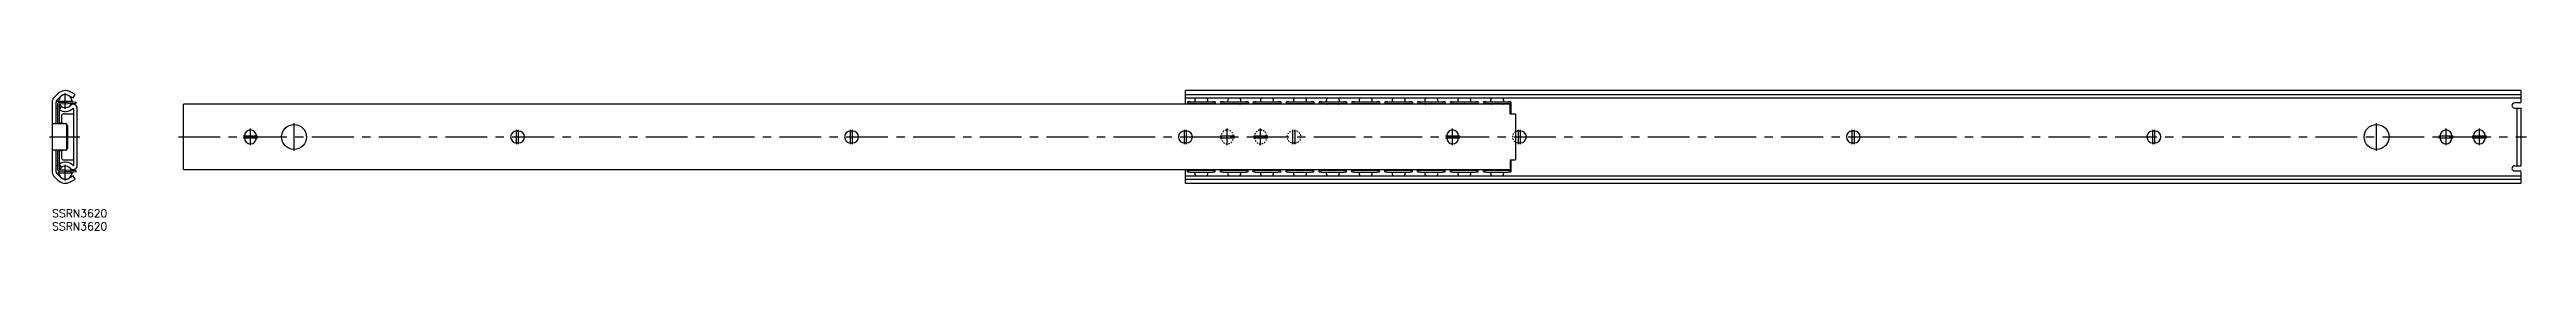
# Model space of a CAD drawing. Extents: x -1 to 941, y -8 to 45.
import ezdxf

# ---------------------------------------------------------------- set-up
doc = ezdxf.new("R2010")
doc.units = 0
doc.header["$LTSCALE"] = 0.5
doc.linetypes.add('CENTER', pattern=[50.8, 31.75, -6.35, 6.35, -6.35])
doc.linetypes.add('DASHED', pattern=[2, 1, -1])
for name, color, linetype in [('MSM_CENTER', 1, 'CENTER'), ('MSM_CONTINUOUS', 7, 'CONTINUOUS'), ('MSM_DASHED', 4, 'DASHED'), ('MSM_PART_NUMBER', 7, 'CONTINUOUS')]:
    doc.layers.add(name, color=color, linetype=linetype)
doc.styles.get("Standard").update_dxf_attribs({"font": 'txt.shx', "height": 3, "bigfont": 'bigfont.shx'})

# ---------------------------------------------------------------- blocks, each defined once
blk = doc.blocks.new('*U33')
at = {"layer": 'MSM_PART_NUMBER'}
blk.add_text('SSRN3620', height=3, dxfattribs=at).set_placement((0, -3))
blk = doc.blocks.new('*U34')
at = {"layer": 'MSM_PART_NUMBER'}
blk.add_text('SSRN3620', height=3, dxfattribs=at).set_placement((0, -8))

msp = doc.modelspace()

# ---------------------------------------------------------------- linework, layer by layer
at = {"layer": 'MSM_CENTER'}
for p, q in [((2, 41.3), (8, 41.3)), ((5, 38.3), (5, 44.31)), ((75.4, 24.5), (75.4, 30.8)), ((92, 22.4), (92, 32.9)), ((176.6, 24.9), (176.6, 30.4)), ((177.4, 24.9), (177.4, 30.4)), ((303.6, 24.9), (303.6, 30.4)), ((304.4, 24.9), (304.4, 30.4)), ((430.6, 24.9), (430.6, 30.4)), ((431.4, 24.9), (431.4, 30.4)), ((446.9, 24.5), (446.9, 30.8)), ((459.6, 24.5), (459.6, 30.8)), ((471.9, 24.9), (471.9, 30.4)), ((472.7, 24.9), (472.7, 30.4)), ((532.6, 24.5), (532.6, 30.8)), ((557.6, 24.9), (557.6, 30.4)), ((558.4, 24.9), (558.4, 30.4)), ((684.6, 24.9), (684.6, 30.4)), ((685.4, 24.9), (685.4, 30.4)), ((798.9, 24.9), (798.9, 30.4)), ((799.7, 24.9), (799.7, 30.4)), ((884, 22.4), (884, 32.9)), ((910.4, 24.5), (910.4, 30.8)), ((923.1, 24.5), (923.1, 30.8)), ((-1, 27.65), (10.55, 27.65)), ((48, 27.65), (941, 27.65)), ((72.65, 28.05), (78.15, 28.05)), ((72.65, 27.25), (78.15, 27.25)), ((444.15, 28.05), (449.65, 28.05)), ((444.15, 27.25), (449.65, 27.25)), ((456.85, 28.05), (462.35, 28.05)), ((456.85, 27.25), (462.35, 27.25)), ((529.85, 28.05), (535.35, 28.05)), ((529.85, 27.25), (535.35, 27.25)), ((907.65, 28.05), (913.15, 28.05)), ((907.65, 27.25), (913.15, 27.25)), ((920.35, 28.05), (925.85, 28.05)), ((920.35, 27.25), (925.85, 27.25)), ((2, 14), (8, 14)), ((5, 11), (5, 17))]:
    msp.add_line(p, q, dxfattribs=at)
at = {"layer": 'MSM_CONTINUOUS'}
for p, q in [((0, 40.93), (0, 14.38)), ((2.17, 44.13), (0.73, 42.7)), ((1.5, 32.65), (1.5, 40.93)), ((2, 38.65), (1.5, 38.65)), ((1.79, 41.64), (3.23, 43.07)), ((2, 39.93), (2, 33.33)), ((2.6, 39.93), (2.6, 33.33)), ((2.6, 38.65), (3, 38.65)), ((3.47, 39.33), (2.61, 38.1)), ((2.76, 40.73), (9, 41.05)), ((9, 40.45), (2.79, 40.13)), ((6.23, 43.48), (7.96, 42.5)), ((8.7, 43.81), (6.96, 44.79)), ((7.96, 42.5), (8.7, 43.81)), ((8.05, 38.53), (8.05, 16.77)), ((9, 41.05), (9, 40.45)), ((9.55, 16.77), (9.55, 38.53)), ((554.5, 40.1), (50, 40.1)), ((50, 15.2), (50, 40.1)), ((939, 45.3), (431, 45.3)), ((431, 40.1), (431, 45.3)), ((431, 43.81), (939, 43.81)), ((431, 42.5), (939, 42.5)), ((431.8, 41), (431.8, 40.1)), ((432.8, 41.05), (441.3, 41.05)), ((432.8, 40.45), (441.3, 40.45)), ((442.3, 41), (442.3, 40.1)), ((444.3, 41), (444.3, 40.1)), ((445.3, 41.05), (453.8, 41.05)), ((445.3, 40.45), (453.8, 40.45)), ((454.8, 41), (454.8, 40.1)), ((456.8, 41), (456.8, 40.1)), ((457.8, 41.05), (466.3, 41.05)), ((457.8, 40.45), (466.3, 40.45)), ((467.3, 41), (467.3, 40.1)), ((469.3, 41), (469.3, 40.1)), ((470.3, 41.05), (478.8, 41.05)), ((470.3, 40.45), (478.8, 40.45)), ((479.8, 41), (479.8, 40.1)), ((481.8, 41), (481.8, 40.1)), ((482.8, 41.05), (491.3, 41.05)), ((482.8, 40.45), (491.3, 40.45)), ((492.3, 41), (492.3, 40.1)), ((494.3, 41), (494.3, 40.1)), ((495.3, 41.05), (503.8, 41.05)), ((495.3, 40.45), (503.8, 40.45)), ((504.8, 41), (504.8, 40.1)), ((506.8, 41), (506.8, 40.1)), ((507.8, 41.05), (516.3, 41.05)), ((507.8, 40.45), (516.3, 40.45)), ((517.3, 41), (517.3, 40.1)), ((519.3, 41), (519.3, 40.1)), ((520.3, 41.05), (528.8, 41.05)), ((520.3, 40.45), (528.8, 40.45)), ((529.8, 41), (529.8, 40.1)), ((531.8, 41), (531.8, 40.1)), ((532.8, 41.05), (541.3, 41.05)), ((532.8, 40.45), (541.3, 40.45)), ((542.3, 41), (542.3, 40.1)), ((544.3, 41), (544.3, 40.1)), ((545.3, 41.05), (553.8, 41.05)), ((545.3, 40.45), (553.8, 40.45)), ((554.5, 36.45), (554.5, 40.1)), ((554.8, 41), (554.8, 36.45)), ((938.5, 40.65), (936.5, 40.65)), ((936.5, 38.65), (939, 38.65)), ((937.5, 16.65), (937.5, 38.65)), ((939, 41.15), (939, 45.3)), ((939, 16.65), (939, 38.65)), ((5.5, 32.65), (0, 32.65)), ((2.77, 33.13), (5.12, 32.76)), ((3.55, 35.77), (3.55, 33.01)), ((4.5, 36.45), (8.05, 36.45)), ((5.5, 32.65), (5.5, 22.65)), ((5.8, 31.97), (5.8, 23.34)), ((6, 24.56), (6, 30.74)), ((177.4, 29.9), (176.6, 29.9)), ((304.4, 29.9), (303.6, 29.9)), ((431.4, 29.9), (430.6, 29.9)), ((554.5, 36.45), (556.5, 36.45)), ((556.5, 36.45), (556.5, 18.85)), ((558.4, 29.9), (557.6, 29.9)), ((685.4, 29.9), (684.6, 29.9)), ((799.7, 29.9), (798.9, 29.9)), ((5.5, 22.65), (0, 22.65)), ((1.5, 14.38), (1.5, 22.65)), ((2, 21.98), (2, 15.38)), ((2.6, 21.98), (2.6, 15.38)), ((5.12, 22.55), (2.77, 22.18)), ((3.55, 22.3), (3.55, 19.54)), ((4.5, 18.85), (8.05, 18.85)), ((73.15, 28.05), (73.15, 27.25)), ((77.65, 27.25), (77.65, 28.05)), ((176.6, 25.4), (177.4, 25.4)), ((303.6, 25.4), (304.4, 25.4)), ((430.6, 25.4), (431.4, 25.4)), ((530.35, 28.05), (530.35, 27.25)), ((534.85, 27.25), (534.85, 28.05)), ((554.5, 18.85), (556.5, 18.85)), ((554.5, 18.85), (554.5, 15.2)), ((554.8, 18.85), (554.8, 14.31)), ((557.6, 25.4), (558.4, 25.4)), ((684.6, 25.4), (685.4, 25.4)), ((798.9, 25.4), (799.7, 25.4)), ((908.15, 28.05), (908.15, 27.25)), ((912.65, 27.25), (912.65, 28.05)), ((920.85, 28.05), (920.85, 27.25)), ((925.35, 27.25), (925.35, 28.05)), ((0.73, 12.61), (2.17, 11.17)), ((2, 16.65), (1.5, 16.65)), ((3.23, 12.24), (1.79, 13.67)), ((2.6, 16.65), (3, 16.65)), ((2.61, 17.21), (3.47, 15.98)), ((9, 14.25), (2.76, 14.58)), ((2.79, 15.18), (9, 14.85)), ((7.96, 12.81), (6.23, 11.83)), ((6.96, 10.52), (8.7, 11.5)), ((8.7, 11.5), (7.96, 12.81)), ((9, 14.85), (9, 14.25)), ((50, 15.2), (554.5, 15.2)), ((431, 10), (431, 15.2)), ((431, 12.81), (939, 12.81)), ((431, 11.5), (939, 11.5)), ((431, 10), (939, 10)), ((431.8, 14.31), (431.8, 15.2)), ((441.3, 14.85), (432.8, 14.85)), ((432.8, 14.25), (441.3, 14.25)), ((442.3, 14.31), (442.3, 15.2)), ((444.3, 14.31), (444.3, 15.2)), ((453.8, 14.85), (445.3, 14.85)), ((445.3, 14.25), (453.8, 14.25)), ((454.8, 14.31), (454.8, 15.2)), ((456.8, 14.31), (456.8, 15.2)), ((466.3, 14.85), (457.8, 14.85)), ((457.8, 14.25), (466.3, 14.25)), ((467.3, 14.31), (467.3, 15.2)), ((469.3, 14.31), (469.3, 15.2)), ((478.8, 14.85), (470.3, 14.85)), ((470.3, 14.25), (478.8, 14.25)), ((479.8, 14.31), (479.8, 15.2)), ((481.8, 14.31), (481.8, 15.2)), ((491.3, 14.85), (482.8, 14.85)), ((482.8, 14.25), (491.3, 14.25)), ((492.3, 14.31), (492.3, 15.2)), ((494.3, 14.31), (494.3, 15.2)), ((503.8, 14.85), (495.3, 14.85)), ((495.3, 14.25), (503.8, 14.25)), ((504.8, 14.31), (504.8, 15.2)), ((506.8, 14.31), (506.8, 15.2)), ((516.3, 14.85), (507.8, 14.85)), ((507.8, 14.25), (516.3, 14.25)), ((517.3, 14.31), (517.3, 15.2)), ((519.3, 14.31), (519.3, 15.2)), ((528.8, 14.85), (520.3, 14.85)), ((520.3, 14.25), (528.8, 14.25)), ((529.8, 14.31), (529.8, 15.2)), ((531.8, 14.31), (531.8, 15.2)), ((541.3, 14.85), (532.8, 14.85)), ((532.8, 14.25), (541.3, 14.25)), ((542.3, 14.31), (542.3, 15.2)), ((544.3, 14.31), (544.3, 15.2)), ((553.8, 14.85), (545.3, 14.85)), ((545.3, 14.25), (553.8, 14.25)), ((936.5, 16.65), (939, 16.65)), ((936.5, 14.65), (938.5, 14.65)), ((939, 10), (939, 14.15))]:
    msp.add_line(p, q, dxfattribs=at)
for centre in [(92, 27.65), (884, 27.65)]:
    msp.add_circle(centre, 4.75, dxfattribs=at)
for centre, radius, start, end in [((2.5, 40.93), 2.5, 134.96822, 180), ((2.5, 40.93), 1, 134.96822, 180), ((2.8, 39.93), 0.8, 92.98486, 180), ((5, 41.3), 4, 60.58018, 134.96822), ((5, 41.3), 2.5, 352.42984, 194.0448), ((2.8, 39.93), 0.2, 92.98486, 180), ((5, 41.3), 4, 233.31809, 317.29122), ((5, 41.3), 2.5, 208.02036, 315.89002), ((5, 41.3), 2.5, 60.58018, 134.96822), ((7.98, 38.53), 1.57, 0, 139.00521), ((5, 41.3), 2.5, 318.29321, 337.94936), ((7.98, 38.53), 0.07, 0, 125.609), ((431.82, 40.98), 0.0277, 102.15381, 139.4357), ((431.82, 40.98), 0.0277, 102.15381, 139.4357), ((431.82, 40.38), 0.0277, 102.15381, 139.4357), ((431.82, 40.38), 0.0277, 102.15381, 139.4357), ((432.69, 32.39), 8.66, 89.24406, 95.76648), ((432.69, 31.79), 8.66, 89.24406, 95.76648), ((437.05, 41.3), 2.5, 151.35001, 185.73917), ((437.05, 19.08), 21.28, 83.89163, 96.10837), ((437.05, 41.3), 2.5, 205.07186, 208.6854), ((437.05, 41.3), 2.5, 354.26083, 28.64999), ((437.05, 41.3), 2.5, 331.3146, 334.92814), ((441.41, 32.39), 8.66, 84.23352, 90.75594), ((441.41, 31.79), 8.66, 84.23352, 90.75594), ((442.28, 40.98), 0.0277, 40.5643, 77.84619), ((442.28, 40.38), 0.0277, 40.5643, 77.84619), ((444.32, 40.98), 0.0277, 102.15381, 139.4357), ((444.32, 40.38), 0.0277, 102.15381, 139.4357), ((445.19, 32.39), 8.66, 89.24406, 95.76648), ((445.19, 31.79), 8.66, 89.24406, 95.76648), ((449.55, 41.3), 2.5, 151.35001, 185.73917), ((449.55, 19.08), 21.28, 83.89163, 96.10837), ((449.55, 41.3), 2.5, 205.07186, 208.6854), ((449.55, 41.3), 2.5, 354.26083, 28.64999), ((449.55, 41.3), 2.5, 331.3146, 334.92814), ((453.91, 32.39), 8.66, 84.23352, 90.75594), ((453.91, 31.79), 8.66, 84.23352, 90.75594), ((454.78, 40.98), 0.0277, 40.5643, 77.84619), ((454.78, 40.38), 0.0277, 40.5643, 77.84619), ((456.82, 40.98), 0.0277, 102.15381, 139.4357), ((456.82, 40.38), 0.0277, 102.15381, 139.4357), ((457.69, 32.39), 8.66, 89.24406, 95.76648), ((457.69, 31.79), 8.66, 89.24406, 95.76648), ((462.05, 41.3), 2.5, 151.35001, 185.73917), ((462.05, 19.08), 21.28, 83.89163, 96.10837), ((462.05, 41.3), 2.5, 205.07186, 208.6854), ((462.05, 41.3), 2.5, 354.26083, 28.64999), ((462.05, 41.3), 2.5, 331.3146, 334.92814), ((466.41, 32.39), 8.66, 84.23352, 90.75594), ((466.41, 31.79), 8.66, 84.23352, 90.75594), ((467.28, 40.98), 0.0277, 40.5643, 77.84619), ((467.28, 40.38), 0.0277, 40.5643, 77.84619), ((469.32, 40.98), 0.0277, 102.15381, 139.4357), ((469.32, 40.38), 0.0277, 102.15381, 139.4357), ((470.19, 32.39), 8.66, 89.24406, 95.76648), ((470.19, 31.79), 8.66, 89.24406, 95.76648), ((474.55, 41.3), 2.5, 151.35001, 185.73917), ((474.55, 19.08), 21.28, 83.89163, 96.10837), ((474.55, 41.3), 2.5, 205.07186, 208.6854), ((474.55, 41.3), 2.5, 354.26083, 28.64999), ((474.55, 41.3), 2.5, 331.3146, 334.92814), ((478.91, 32.39), 8.66, 84.23352, 90.75594), ((478.91, 31.79), 8.66, 84.23352, 90.75594), ((479.78, 40.98), 0.0277, 40.5643, 77.84619), ((479.78, 40.38), 0.0277, 40.5643, 77.84619), ((481.82, 40.98), 0.0277, 102.15381, 139.4357), ((481.82, 40.98), 0.0277, 102.15381, 139.4357), ((481.82, 40.38), 0.0277, 102.15381, 139.4357), ((481.82, 40.38), 0.0277, 102.15381, 139.4357), ((482.69, 32.39), 8.66, 89.24406, 95.76648), ((482.69, 31.79), 8.66, 89.24406, 95.76648), ((487.05, 41.3), 2.5, 151.35001, 185.73917), ((487.05, 19.08), 21.28, 83.89163, 96.10837), ((487.05, 41.3), 2.5, 205.07186, 208.6854), ((487.05, 41.3), 2.5, 354.26083, 28.64999), ((487.05, 41.3), 2.5, 331.3146, 334.92814), ((491.41, 32.39), 8.66, 84.23352, 90.75594), ((491.41, 31.79), 8.66, 84.23352, 90.75594), ((492.28, 40.98), 0.0277, 40.5643, 77.84619), ((492.28, 40.38), 0.0277, 40.5643, 77.84619), ((494.32, 40.98), 0.0277, 102.15381, 139.4357), ((494.32, 40.38), 0.0277, 102.15381, 139.4357), ((495.19, 32.39), 8.66, 89.24406, 95.76648), ((495.19, 31.79), 8.66, 89.24406, 95.76648), ((499.55, 41.3), 2.5, 151.35001, 185.73917), ((499.55, 19.08), 21.28, 83.89163, 96.10837), ((499.55, 41.3), 2.5, 205.07186, 208.6854), ((499.55, 41.3), 2.5, 354.26083, 28.64999), ((499.55, 41.3), 2.5, 331.3146, 334.92814), ((503.91, 32.39), 8.66, 84.23352, 90.75594), ((503.91, 31.79), 8.66, 84.23352, 90.75594), ((504.78, 40.98), 0.0277, 40.5643, 77.84619), ((504.78, 40.38), 0.0277, 40.5643, 77.84619), ((506.82, 40.98), 0.0277, 102.15381, 139.4357), ((506.82, 40.38), 0.0277, 102.15381, 139.4357), ((507.69, 32.39), 8.66, 89.24406, 95.76648), ((507.69, 31.79), 8.66, 89.24406, 95.76648), ((512.05, 41.3), 2.5, 151.35001, 185.73917), ((512.05, 19.08), 21.28, 83.89163, 96.10837), ((512.05, 41.3), 2.5, 205.07186, 208.6854), ((512.05, 41.3), 2.5, 354.26083, 28.64999), ((512.05, 41.3), 2.5, 331.3146, 334.92814), ((516.41, 32.39), 8.66, 84.23352, 90.75594), ((516.41, 31.79), 8.66, 84.23352, 90.75594), ((517.28, 40.98), 0.0277, 40.5643, 77.84619), ((517.28, 40.38), 0.0277, 40.5643, 77.84619), ((519.32, 40.98), 0.0277, 102.15381, 139.4357), ((519.32, 40.38), 0.0277, 102.15381, 139.4357), ((520.19, 32.39), 8.66, 89.24406, 95.76648), ((520.19, 31.79), 8.66, 89.24406, 95.76648), ((524.55, 41.3), 2.5, 151.35001, 185.73917), ((524.55, 19.08), 21.28, 83.89163, 96.10837), ((524.55, 41.3), 2.5, 205.07186, 208.6854), ((524.55, 41.3), 2.5, 354.26083, 28.64999), ((524.55, 41.3), 2.5, 331.3146, 334.92814), ((528.91, 32.39), 8.66, 84.23352, 90.75594), ((528.91, 31.79), 8.66, 84.23352, 90.75594), ((529.78, 40.98), 0.0277, 40.5643, 77.84619), ((529.78, 40.38), 0.0277, 40.5643, 77.84619), ((531.82, 40.98), 0.0277, 102.15381, 139.4357), ((531.82, 40.38), 0.0277, 102.15381, 139.4357), ((532.69, 32.39), 8.66, 89.24406, 95.76648), ((532.69, 31.79), 8.66, 89.24406, 95.76648), ((537.05, 41.3), 2.5, 151.35001, 185.73917), ((537.05, 19.08), 21.28, 83.89163, 96.10837), ((537.05, 41.3), 2.5, 205.07186, 208.6854), ((537.05, 41.3), 2.5, 354.26083, 28.64999), ((537.05, 41.3), 2.5, 331.3146, 334.92814), ((541.41, 32.39), 8.66, 84.23352, 90.75594), ((541.41, 31.79), 8.66, 84.23352, 90.75594), ((542.28, 40.98), 0.0277, 40.5643, 77.84619), ((542.28, 40.38), 0.0277, 40.5643, 77.84619), ((544.32, 40.98), 0.0277, 102.15381, 139.4357), ((544.32, 40.38), 0.0277, 102.15381, 139.4357), ((545.19, 32.39), 8.66, 89.24406, 95.76648), ((545.19, 31.79), 8.66, 89.24406, 95.76648), ((549.55, 41.3), 2.5, 151.35001, 185.73917), ((549.55, 19.08), 21.28, 83.89163, 96.10837), ((549.55, 41.3), 2.5, 205.07186, 208.6854), ((549.55, 41.3), 2.5, 354.26083, 28.64999), ((549.55, 41.3), 2.5, 331.3146, 334.92814), ((553.91, 32.39), 8.66, 84.23352, 90.75594), ((553.91, 31.79), 8.66, 84.23352, 90.75594), ((554.78, 40.98), 0.0277, 40.5643, 77.84619), ((554.78, 40.38), 0.0277, 40.5643, 77.84619), ((936.5, 39.65), 1, 90, 270), ((938.5, 41.15), 0.5, 270, 360), ((2.8, 33.33), 0.8, 180, 237.0316), ((2.8, 33.33), 0.2, 180, 261.11934), ((4.5, 35.45), 1, 90, 161.80513), ((5, 31.97), 0.8, 58.85747, 81.11934), ((5, 31.97), 0.8, 0, 51.31781), ((5.5, 30.74), 0.5, 360, 53.1301), ((75.4, 28.05), 2.25, 0, 180), ((176.6, 27.65), 2.25, 90, 270), ((177.4, 27.65), 2.25, 270, 90), ((303.6, 27.65), 2.25, 90, 270), ((304.4, 27.65), 2.25, 270, 90), ((430.6, 27.65), 2.25, 90, 270), ((431.4, 27.65), 2.25, 270, 90), ((532.6, 28.05), 2.25, 0, 180), ((557.6, 27.65), 2.25, 90, 119.26761), ((558.4, 27.65), 2.25, 270, 90), ((684.6, 27.65), 2.25, 90, 270), ((685.4, 27.65), 2.25, 270, 90), ((798.9, 27.65), 2.25, 90, 270), ((799.7, 27.65), 2.25, 270, 90), ((910.4, 28.05), 2.25, 0, 180), ((923.1, 28.05), 2.25, 0, 180), ((2.8, 21.98), 0.8, 122.9684, 180), ((2.8, 21.98), 0.2, 98.88066, 180), ((4.5, 19.85), 1, 198.19487, 270), ((5, 23.34), 0.8, 278.88066, 301.14253), ((5, 23.34), 0.8, 308.68219, 360), ((5.5, 24.56), 0.5, 306.8699, 0), ((75.4, 27.25), 2.25, 180, 360), ((532.6, 27.25), 2.25, 180, 0), ((557.6, 27.65), 2.25, 240.73239, 270), ((910.4, 27.25), 2.25, 180, 0), ((923.1, 27.25), 2.25, 180, 0), ((2.5, 14.38), 2.5, 180, 225.03178), ((2.5, 14.38), 1, 180, 225.03178), ((2.8, 15.38), 0.8, 180, 267.01514), ((5, 14), 4, 225.03178, 299.41982), ((5, 14), 2.5, 165.95513, 7.57016), ((2.8, 15.38), 0.2, 180, 267.01514), ((5, 14), 4, 42.70878, 126.68191), ((5, 14), 2.5, 44.10999, 151.97963), ((5, 14), 2.5, 225.03178, 299.41982), ((7.98, 16.77), 1.57, 220.99479, 0), ((5, 14), 2.5, 22.05064, 41.70679), ((7.98, 16.77), 0.07, 234.391, 360), ((431.82, 14.92), 0.0277, 220.5643, 257.84619), ((431.82, 14.92), 0.0277, 220.5643, 257.84619), ((431.82, 14.32), 0.0277, 220.5643, 257.84619), ((431.82, 14.32), 0.0277, 220.5643, 257.84619), ((432.69, 23.52), 8.66, 264.23352, 270.75594), ((432.69, 22.92), 8.66, 264.23352, 270.75594), ((437.05, 14), 2.5, 174.26083, 208.64999), ((437.05, 14), 2.5, 151.3146, 154.92814), ((437.05, 36.22), 21.28, 263.89163, 276.10837), ((437.05, 14), 2.5, 25.07186, 28.6854), ((437.05, 14), 2.5, 331.35001, 5.73917), ((441.41, 23.52), 8.66, 269.24406, 275.76648), ((441.41, 22.92), 8.66, 269.24406, 275.76648), ((442.28, 14.92), 0.0277, 282.15381, 319.4357), ((442.28, 14.32), 0.0277, 282.15381, 319.4357), ((444.32, 14.92), 0.0277, 220.5643, 257.84619), ((444.32, 14.32), 0.0277, 220.5643, 257.84619), ((445.19, 23.52), 8.66, 264.23352, 270.75594), ((445.19, 22.92), 8.66, 264.23352, 270.75594), ((449.55, 14), 2.5, 174.26083, 208.64999), ((449.55, 14), 2.5, 151.3146, 154.92814), ((449.55, 36.22), 21.28, 263.89163, 276.10837), ((449.55, 14), 2.5, 25.07186, 28.6854), ((449.55, 14), 2.5, 331.35001, 5.73917), ((453.91, 23.52), 8.66, 269.24406, 275.76648), ((453.91, 22.92), 8.66, 269.24406, 275.76648), ((454.78, 14.92), 0.0277, 282.15381, 319.4357), ((454.78, 14.32), 0.0277, 282.15381, 319.4357), ((456.82, 14.92), 0.0277, 220.5643, 257.84619), ((456.82, 14.32), 0.0277, 220.5643, 257.84619), ((457.69, 23.52), 8.66, 264.23352, 270.75594), ((457.69, 22.92), 8.66, 264.23352, 270.75594), ((462.05, 14), 2.5, 174.26083, 208.64999), ((462.05, 14), 2.5, 151.3146, 154.92814), ((462.05, 36.22), 21.28, 263.89163, 276.10837), ((462.05, 14), 2.5, 25.07186, 28.6854), ((462.05, 14), 2.5, 331.35001, 5.73917), ((466.41, 23.52), 8.66, 269.24406, 275.76648), ((466.41, 22.92), 8.66, 269.24406, 275.76648), ((467.28, 14.92), 0.0277, 282.15381, 319.4357), ((467.28, 14.32), 0.0277, 282.15381, 319.4357), ((469.32, 14.92), 0.0277, 220.5643, 257.84619), ((469.32, 14.32), 0.0277, 220.5643, 257.84619), ((470.19, 23.52), 8.66, 264.23352, 270.75594), ((470.19, 22.92), 8.66, 264.23352, 270.75594), ((474.55, 14), 2.5, 174.26083, 208.64999), ((474.55, 14), 2.5, 151.3146, 154.92814), ((474.55, 36.22), 21.28, 263.89163, 276.10837), ((474.55, 14), 2.5, 25.07186, 28.6854), ((474.55, 14), 2.5, 331.35001, 5.73917), ((478.91, 23.52), 8.66, 269.24406, 275.76648), ((478.91, 22.92), 8.66, 269.24406, 275.76648), ((479.78, 14.92), 0.0277, 282.15381, 319.4357), ((479.78, 14.32), 0.0277, 282.15381, 319.4357), ((481.82, 14.92), 0.0277, 220.5643, 257.84619), ((481.82, 14.92), 0.0277, 220.5643, 257.84619), ((481.82, 14.32), 0.0277, 220.5643, 257.84619), ((481.82, 14.32), 0.0277, 220.5643, 257.84619), ((482.69, 23.52), 8.66, 264.23352, 270.75594), ((482.69, 22.92), 8.66, 264.23352, 270.75594), ((487.05, 14), 2.5, 174.26083, 208.64999), ((487.05, 14), 2.5, 151.3146, 154.92814), ((487.05, 36.22), 21.28, 263.89163, 276.10837), ((487.05, 14), 2.5, 25.07186, 28.6854), ((487.05, 14), 2.5, 331.35001, 5.73917), ((491.41, 23.52), 8.66, 269.24406, 275.76648), ((491.41, 22.92), 8.66, 269.24406, 275.76648), ((492.28, 14.92), 0.0277, 282.15381, 319.4357), ((492.28, 14.32), 0.0277, 282.15381, 319.4357), ((494.32, 14.92), 0.0277, 220.5643, 257.84619), ((494.32, 14.32), 0.0277, 220.5643, 257.84619), ((495.19, 23.52), 8.66, 264.23352, 270.75594), ((495.19, 22.92), 8.66, 264.23352, 270.75594), ((499.55, 14), 2.5, 174.26083, 208.64999), ((499.55, 14), 2.5, 151.3146, 154.92814), ((499.55, 36.22), 21.28, 263.89163, 276.10837), ((499.55, 14), 2.5, 25.07186, 28.6854), ((499.55, 14), 2.5, 331.35001, 5.73917), ((503.91, 23.52), 8.66, 269.24406, 275.76648), ((503.91, 22.92), 8.66, 269.24406, 275.76648), ((504.78, 14.92), 0.0277, 282.15381, 319.4357), ((504.78, 14.32), 0.0277, 282.15381, 319.4357), ((506.82, 14.92), 0.0277, 220.5643, 257.84619), ((506.82, 14.32), 0.0277, 220.5643, 257.84619), ((507.69, 23.52), 8.66, 264.23352, 270.75594), ((507.69, 22.92), 8.66, 264.23352, 270.75594), ((512.05, 14), 2.5, 174.26083, 208.64999), ((512.05, 14), 2.5, 151.3146, 154.92814), ((512.05, 36.22), 21.28, 263.89163, 276.10837), ((512.05, 14), 2.5, 25.07186, 28.6854), ((512.05, 14), 2.5, 331.35001, 5.73917), ((516.41, 23.52), 8.66, 269.24406, 275.76648), ((516.41, 22.92), 8.66, 269.24406, 275.76648), ((517.28, 14.92), 0.0277, 282.15381, 319.4357), ((517.28, 14.32), 0.0277, 282.15381, 319.4357), ((519.32, 14.92), 0.0277, 220.5643, 257.84619), ((519.32, 14.32), 0.0277, 220.5643, 257.84619), ((520.19, 23.52), 8.66, 264.23352, 270.75594), ((520.19, 22.92), 8.66, 264.23352, 270.75594), ((524.55, 14), 2.5, 174.26083, 208.64999), ((524.55, 14), 2.5, 151.3146, 154.92814), ((524.55, 36.22), 21.28, 263.89163, 276.10837), ((524.55, 14), 2.5, 25.07186, 28.6854), ((524.55, 14), 2.5, 331.35001, 5.73917), ((528.91, 23.52), 8.66, 269.24406, 275.76648), ((528.91, 22.92), 8.66, 269.24406, 275.76648), ((529.78, 14.92), 0.0277, 282.15381, 319.4357), ((529.78, 14.32), 0.0277, 282.15381, 319.4357), ((531.82, 14.92), 0.0277, 220.5643, 257.84619), ((531.82, 14.32), 0.0277, 220.5643, 257.84619), ((532.69, 23.52), 8.66, 264.23352, 270.75594), ((532.69, 22.92), 8.66, 264.23352, 270.75594), ((537.05, 14), 2.5, 174.26083, 208.64999), ((537.05, 14), 2.5, 151.3146, 154.92814), ((537.05, 36.22), 21.28, 263.89163, 276.10837), ((537.05, 14), 2.5, 25.07186, 28.6854), ((537.05, 14), 2.5, 331.35001, 5.73917), ((541.41, 23.52), 8.66, 269.24406, 275.76648), ((541.41, 22.92), 8.66, 269.24406, 275.76648), ((542.28, 14.92), 0.0277, 282.15381, 319.4357), ((542.28, 14.32), 0.0277, 282.15381, 319.4357), ((544.32, 14.92), 0.0277, 220.5643, 257.84619), ((544.32, 14.32), 0.0277, 220.5643, 257.84619), ((545.19, 23.52), 8.66, 264.23352, 270.75594), ((545.19, 22.92), 8.66, 264.23352, 270.75594), ((549.55, 14), 2.5, 174.26083, 208.64999), ((549.55, 14), 2.5, 151.3146, 154.92814), ((549.55, 36.22), 21.28, 263.89163, 276.10837), ((549.55, 14), 2.5, 25.07186, 28.6854), ((549.55, 14), 2.5, 331.35001, 5.73917), ((553.91, 23.52), 8.66, 269.24406, 275.76648), ((553.91, 22.92), 8.66, 269.24406, 275.76648), ((554.78, 14.92), 0.0277, 282.15381, 319.4357), ((554.78, 14.32), 0.0277, 282.15381, 319.4357), ((936.5, 15.65), 1, 90, 270), ((938.5, 14.15), 0.5, 360, 90)]:
    msp.add_arc(centre, radius, start, end, dxfattribs=at)
at = {"layer": 'MSM_DASHED'}
for p, q in [((472.7, 29.9), (471.9, 29.9)), ((444.65, 28.05), (444.65, 27.25)), ((449.15, 27.25), (449.15, 28.05)), ((457.35, 28.05), (457.35, 27.25)), ((461.85, 27.25), (461.85, 28.05)), ((471.9, 25.4), (472.7, 25.4))]:
    msp.add_line(p, q, dxfattribs=at)
for centre, start, end in [((446.9, 28.05), 0, 180), ((459.6, 28.05), 0, 180.00002), ((471.9, 27.65), 90, 270), ((472.7, 27.65), 270, 90), ((557.6, 27.65), 119.26761, 240.73239), ((446.9, 27.25), 180, 0), ((459.6, 27.25), 180, 359.99998)]:
    msp.add_arc(centre, 2.25, start, end, dxfattribs=at)

# ---------------------------------------------------------------- block references
at = {"layer": 'MSM_CONTINUOUS'}
for name in ['*U33', '*U34']:
    msp.add_blockref(name, (0, 0), dxfattribs=at)

doc.saveas('drawing.dxf')
